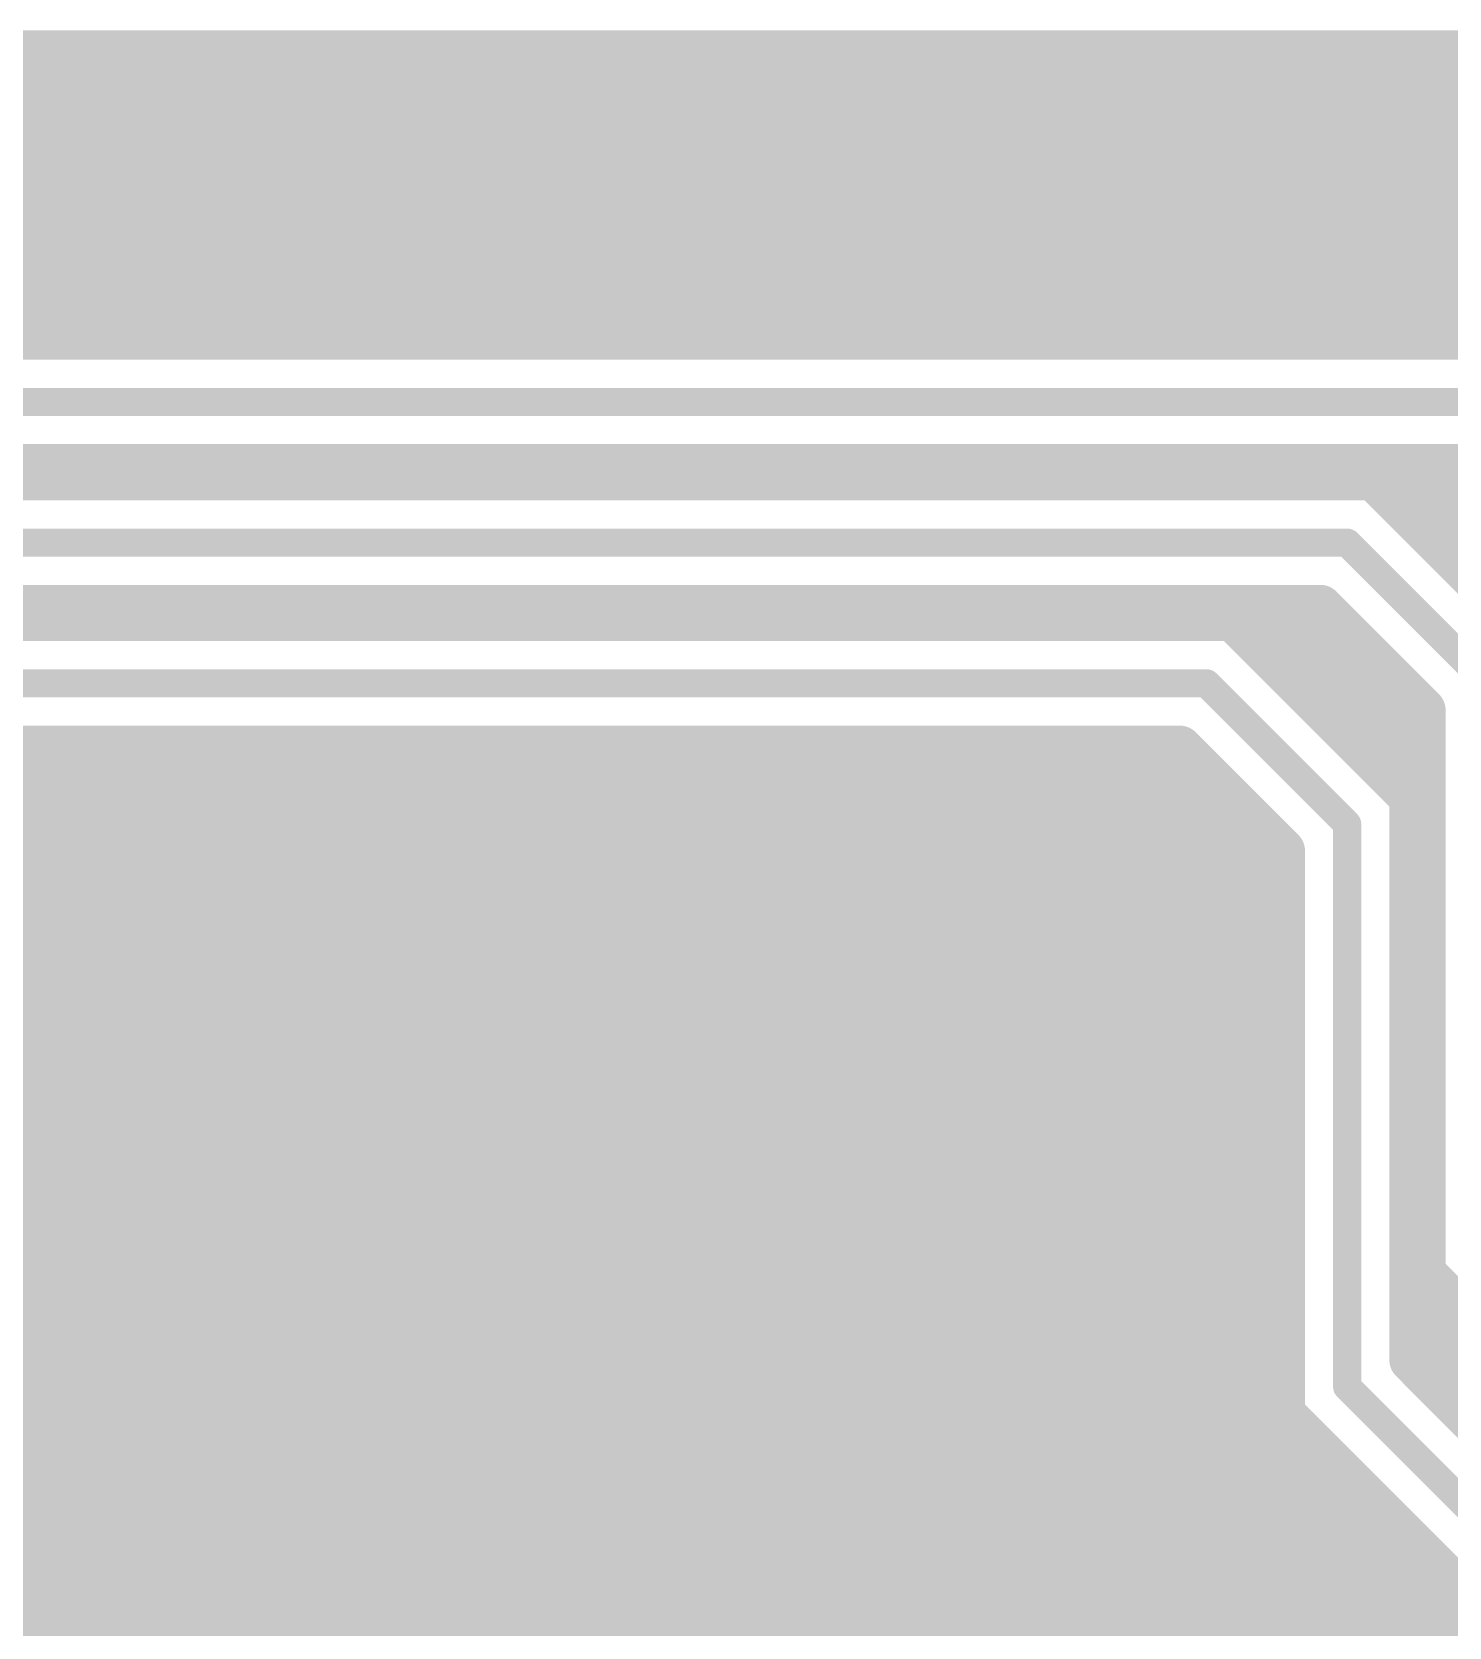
# Model space of a CAD drawing. Extents: x 1 to 104, y 1 to 74.
# Drawn here: x 83.37 to 96.17, y 42.28 to 56.68 of the extents above; entities that cross this region are included whole.
import ezdxf

# ---------------------------------------------------------------- set-up
doc = ezdxf.new("R2010")
doc.units = 0
doc.layers.add('16', color=174, linetype='CONTINUOUS')

msp = doc.modelspace()

# ---------------------------------------------------------------- linework, layer by layer
at = {"layer": '16'}
for points, const_width in [([(60.8012, 56.4896), (103.4008, 56.4896)], 0.4064), ([(70.473, 56.0832), (103.4008, 56.0832)], 0.4064), ([(70.8794, 55.6768), (103.4008, 55.6768)], 0.4064), ([(71.2858, 55.2704), (103.4008, 55.2704)], 0.4064), ([(71.6922, 54.864), (103.4008, 54.864)], 0.4064), ([(72.0986, 54.4576), (103.4008, 54.4576)], 0.4064), ([(72.505, 54.0512), (97.9488, 54.0512)], 0.4064), ([(97.9488, 53.9242), (72.632, 53.9242)], 0.4064), ([(72.39, 53.34), (99.06, 53.34)], 0.254), ([(72.5304, 52.7558), (97.9488, 52.7558)], 0.4064), ([(95.492, 52.6542), (72.632, 52.6542)], 0.4064), ([(96.762, 51.3842), (95.492, 52.6542)], 0.4064), ([(95.7206, 52.4256), (98.0198, 52.4256)], 0.4064), ([(72.39, 52.07), (95.25, 52.07)], 0.254), ([(95.25, 52.07), (96.52, 50.8)], 0.254), ([(96.127, 52.0192), (103.4008, 52.0192)], 0.4064), ([(72.5304, 51.4858), (95.008, 51.4858)], 0.4064), ([(94.222, 51.3842), (72.632, 51.3842)], 0.4064), ([(94.5642, 51.042), (94.222, 51.3842)], 0.4064), ([(95.008, 51.4858), (95.9358, 50.558)], 0.4064), ([(94.3998, 51.2064), (95.2874, 51.2064)], 0.4064), ([(95.8342, 49.772), (94.5642, 51.042)], 0.4064), ([(94.8062, 50.8), (95.6938, 50.8)], 0.4064), ([(93.98, 50.8), (72.39, 50.8)], 0.254), ([(95.25, 49.53), (93.98, 50.8)], 0.254), ([(95.9358, 50.558), (95.9358, 45.478)], 0.4064), ([(95.2126, 50.3936), (95.9358, 50.3936)], 0.4064), ([(72.148, 50.2158), (93.738, 50.2158)], 0.4064), ([(93.738, 50.2158), (94.6658, 49.288)], 0.4064), ([(67.1512, 49.9872), (93.9666, 49.9872)], 0.4064), ([(95.619, 49.9872), (95.9358, 49.9872)], 0.4064), ([(95.8342, 44.692), (95.8342, 49.772)], 0.4064), ([(50.2412, 49.5808), (94.373, 49.5808)], 0.4064), ([(95.8342, 49.5808), (95.9358, 49.5808)], 0.4064), ([(95.25, 44.45), (95.25, 49.53)], 0.254), ([(94.6658, 49.288), (94.6658, 44.208)], 0.4064), ([(67.0802, 49.1744), (94.6658, 49.1744)], 0.4064), ([(95.8342, 49.1744), (95.9358, 49.1744)], 0.4064), ([(67.1512, 48.768), (94.6658, 48.768)], 0.4064), ([(95.8342, 48.768), (95.9358, 48.768)], 0.4064), ([(67.1512, 48.3616), (94.6658, 48.3616)], 0.4064), ([(95.8342, 48.3616), (95.9358, 48.3616)], 0.4064), ([(67.1512, 47.9552), (94.6658, 47.9552)], 0.4064), ([(95.8342, 47.9552), (95.9358, 47.9552)], 0.4064), ([(67.1512, 47.5488), (94.6658, 47.5488)], 0.4064), ([(95.8342, 47.5488), (95.9358, 47.5488)], 0.4064), ([(61.5442, 47.1424), (94.6658, 47.1424)], 0.4064), ([(95.8342, 47.1424), (95.9358, 47.1424)], 0.4064), ([(66.9786, 46.736), (94.6658, 46.736)], 0.4064), ([(95.8342, 46.736), (95.9358, 46.736)], 0.4064), ([(67.1512, 46.3296), (94.6658, 46.3296)], 0.4064), ([(95.8342, 46.3296), (95.9358, 46.3296)], 0.4064), ([(67.1512, 45.9232), (94.6658, 45.9232)], 0.4064), ([(95.8342, 45.9232), (95.9358, 45.9232)], 0.4064), ([(67.1512, 45.5168), (94.6658, 45.5168)], 0.4064), ([(95.8342, 45.5168), (95.9358, 45.5168)], 0.4064), ([(95.9358, 45.478), (97.2058, 44.208)], 0.4064), ([(67.1512, 45.1104), (94.6658, 45.1104)], 0.4064), ([(95.8342, 45.1104), (96.3034, 45.1104)], 0.4064), ([(66.9786, 44.704), (94.6658, 44.704)], 0.4064), ([(95.8342, 44.704), (96.7098, 44.704)], 0.4064), ([(97.9488, 42.5774), (95.8342, 44.692)], 0.4064), ([(61.5442, 44.2976), (94.6658, 44.2976)], 0.4064), ([(97.79, 41.91), (95.25, 44.45)], 0.254), ([(96.2286, 44.2976), (97.1162, 44.2976)], 0.4064), ([(94.6658, 44.208), (95.008, 43.8658)], 0.4064), ([(67.1512, 43.8912), (94.9826, 43.8912)], 0.4064), ([(95.008, 43.8658), (97.548, 41.3258)], 0.4064), ([(67.1512, 43.4848), (95.389, 43.4848)], 0.4064), ([(67.1512, 43.0784), (95.7954, 43.0784)], 0.4064), ([(67.1512, 42.672), (96.2018, 42.672)], 0.4064), ([(67.0802, 42.2656), (96.6082, 42.2656)], 0.4064)]:
    msp.add_lwpolyline(points, dxfattribs=dict(at, const_width=const_width))
for points, const_width in [([(95.5638, 52.726, 1), (95.4201, 52.5824)], 0.2032), ([(95.492, 52.5526, 1), (95.492, 52.7558)], 0.2032), ([(95.7206, 52.5272, 1), (95.7206, 52.324)], 0.2032), ([(95.2949, 52.1149, 1), (95.2051, 52.0251)], 0.127), ([(95.25, 52.0065, 1), (95.25, 52.1335)], 0.127), ([(96.127, 52.1208, 1), (96.127, 51.9176)], 0.2032), ([(94.2938, 51.456, 1), (94.1501, 51.3124)], 0.2032), ([(94.222, 51.2826, 1), (94.222, 51.4858)], 0.2032), ([(95.0799, 51.5576, 1), (94.9362, 51.414)], 0.2032), ([(95.008, 51.3842, 1), (95.008, 51.5874)], 0.2032), ([(94.3998, 51.308, 1), (94.3998, 51.1048)], 0.2032), ([(95.2874, 51.1048, 1), (95.2874, 51.308)], 0.2032), ([(94.636, 51.1138, 1), (94.4924, 50.9701)], 0.2032), ([(94.4924, 50.9701, 1), (94.636, 51.1138)], 0.2032), ([(94.8062, 50.9016, 1), (94.8062, 50.6984)], 0.2032), ([(95.6938, 50.6984, 1), (95.6938, 50.9016)], 0.2032), ([(94.0249, 50.8449, 1), (93.9351, 50.7551)], 0.127), ([(93.98, 50.7365, 1), (93.98, 50.8635)], 0.127), ([(96.0374, 50.558, 1), (95.8342, 50.558)], 0.2032), ([(95.864, 50.4862, 1), (96.0076, 50.6299)], 0.2032), ([(95.2126, 50.4952, 1), (95.2126, 50.292)], 0.2032), ([(95.9358, 50.292, 1), (95.9358, 50.4952)], 0.2032), ([(93.8099, 50.2876, 1), (93.6662, 50.144)], 0.2032), ([(93.738, 50.1142, 1), (93.738, 50.3174)], 0.2032), ([(93.9666, 49.8856, 1), (93.9666, 50.0888)], 0.2032), ([(95.619, 50.0888, 1), (95.619, 49.8856)], 0.2032), ([(95.9358, 49.8856, 1), (95.9358, 50.0888)], 0.2032), ([(95.9358, 49.772, 1), (95.7326, 49.772)], 0.2032), ([(95.7624, 49.7001, 1), (95.906, 49.8438)], 0.2032), ([(94.373, 49.4792, 1), (94.373, 49.6824)], 0.2032), ([(95.8342, 49.6824, 1), (95.8342, 49.4792)], 0.2032), ([(95.9358, 49.4792, 1), (95.9358, 49.6824)], 0.2032), ([(95.3135, 49.53, 1), (95.1865, 49.53)], 0.127), ([(95.2051, 49.4851, 1), (95.2949, 49.5749)], 0.127), ([(94.7674, 49.288, 1), (94.5642, 49.288)], 0.2032), ([(94.594, 49.2162, 1), (94.7376, 49.3599)], 0.2032), ([(94.6658, 49.0728, 1), (94.6658, 49.276)], 0.2032), ([(95.8342, 49.276, 1), (95.8342, 49.0728)], 0.2032), ([(95.9358, 49.0728, 1), (95.9358, 49.276)], 0.2032), ([(94.6658, 48.6664, 1), (94.6658, 48.8696)], 0.2032), ([(95.8342, 48.8696, 1), (95.8342, 48.6664)], 0.2032), ([(95.9358, 48.6664, 1), (95.9358, 48.8696)], 0.2032), ([(94.6658, 48.26, 1), (94.6658, 48.4632)], 0.2032), ([(95.8342, 48.4632, 1), (95.8342, 48.26)], 0.2032), ([(95.9358, 48.26, 1), (95.9358, 48.4632)], 0.2032), ([(94.6658, 47.8536, 1), (94.6658, 48.0568)], 0.2032), ([(95.8342, 48.0568, 1), (95.8342, 47.8536)], 0.2032), ([(95.9358, 47.8536, 1), (95.9358, 48.0568)], 0.2032), ([(94.6658, 47.4472, 1), (94.6658, 47.6504)], 0.2032), ([(95.8342, 47.6504, 1), (95.8342, 47.4472)], 0.2032), ([(95.9358, 47.4472, 1), (95.9358, 47.6504)], 0.2032), ([(94.6658, 47.0408, 1), (94.6658, 47.244)], 0.2032), ([(95.8342, 47.244, 1), (95.8342, 47.0408)], 0.2032), ([(95.9358, 47.0408, 1), (95.9358, 47.244)], 0.2032), ([(94.6658, 46.6344, 1), (94.6658, 46.8376)], 0.2032), ([(95.8342, 46.8376, 1), (95.8342, 46.6344)], 0.2032), ([(95.9358, 46.6344, 1), (95.9358, 46.8376)], 0.2032), ([(94.6658, 46.228, 1), (94.6658, 46.4312)], 0.2032), ([(95.8342, 46.4312, 1), (95.8342, 46.228)], 0.2032), ([(95.9358, 46.228, 1), (95.9358, 46.4312)], 0.2032), ([(94.6658, 45.8216, 1), (94.6658, 46.0248)], 0.2032), ([(95.8342, 46.0248, 1), (95.8342, 45.8216)], 0.2032), ([(95.9358, 45.8216, 1), (95.9358, 46.0248)], 0.2032), ([(94.6658, 45.4152, 1), (94.6658, 45.6184)], 0.2032), ([(95.8342, 45.6184, 1), (95.8342, 45.4152)], 0.2032), ([(96.0076, 45.5499, 1), (95.864, 45.4062)], 0.2032), ([(95.9358, 45.4152, 1), (95.9358, 45.6184)], 0.2032), ([(95.8342, 45.478, 1), (96.0374, 45.478)], 0.2032), ([(94.6658, 45.0088, 1), (94.6658, 45.212)], 0.2032), ([(95.8342, 45.212, 1), (95.8342, 45.0088)], 0.2032), ([(94.6658, 44.6024, 1), (94.6658, 44.8056)], 0.2032), ([(95.8342, 44.8056, 1), (95.8342, 44.6024)], 0.2032), ([(95.906, 44.7638, 1), (95.7624, 44.6201)], 0.2032), ([(95.7326, 44.692, 1), (95.9358, 44.692)], 0.2032), ([(94.6658, 44.196, 1), (94.6658, 44.3992)], 0.2032), ([(95.2949, 44.4949, 1), (95.2051, 44.4051)], 0.127), ([(95.1865, 44.45, 1), (95.3135, 44.45)], 0.127), ([(96.2286, 44.3992, 1), (96.2286, 44.196)], 0.2032), ([(94.7376, 44.2799, 1), (94.594, 44.1362)], 0.2032), ([(94.5642, 44.208, 1), (94.7674, 44.208)], 0.2032), ([(95.0799, 43.9376, 1), (94.9362, 43.794)], 0.2032), ([(94.9826, 43.7896, 1), (94.9826, 43.9928)], 0.2032), ([(94.9362, 43.794, 1), (95.0799, 43.9376)], 0.2032), ([(95.389, 43.3832, 1), (95.389, 43.5864)], 0.2032), ([(95.7954, 42.9768, 1), (95.7954, 43.18)], 0.2032), ([(96.2018, 42.5704, 1), (96.2018, 42.7736)], 0.2032)]:
    msp.add_lwpolyline(points, format="xyb", dxfattribs=dict(at, const_width=const_width))

doc.saveas('drawing.dxf')
